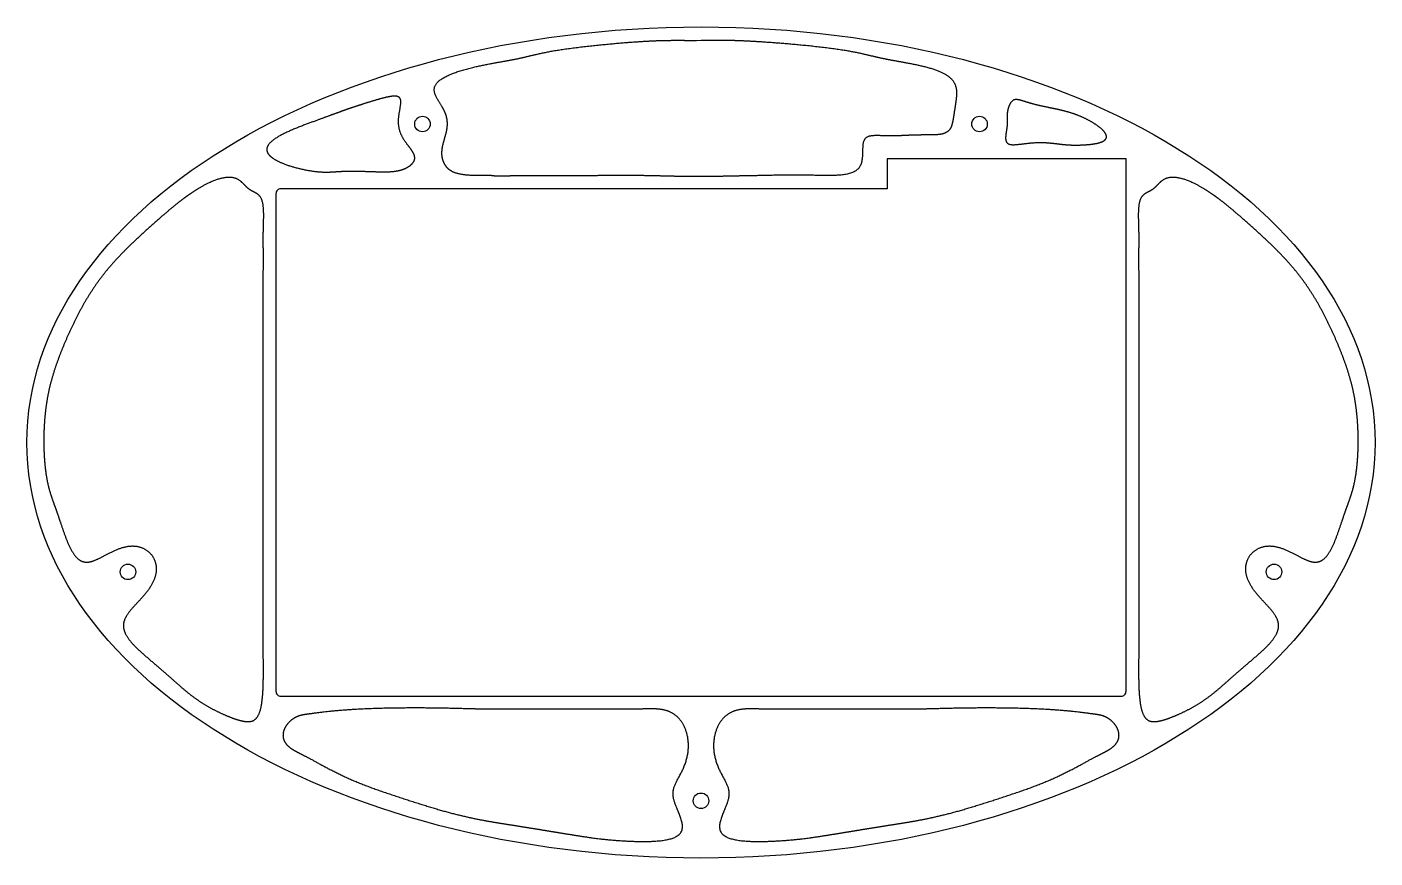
# Model space of a CAD drawing. Header units: inches. Extents: x -16.9 to 16.9, y -10.4 to 10.4.
import ezdxf

# ---------------------------------------------------------------- set-up
doc = ezdxf.new("R2010")
doc.units = ezdxf.units.IN
doc.layers.get('0').update_dxf_attribs({"linetype": 'CONTINUOUS'})

msp = doc.modelspace()

# ---------------------------------------------------------------- linework, layer by layer
for p, q in [((-0.113, 10.1), (0, 10.104)), ((0, 10.104), (0.117, 10.104)), ((0, 6.681), (0, 6.681))]:
    msp.add_line(p, q)
msp.add_lwpolyline([(10.682, 7.124), (4.682, 7.124), (4.682, 6.374), (-10.557, 6.374, 0.414214), (-10.682, 6.249), (-10.682, -6.249, 0.414214), (-10.557, -6.374), (10.557, -6.374, 0.414214), (10.682, -6.249)], format="xyb", close=True)
for centre in [(-7, 8), (7, 8), (-14.4, -3.25), (14.4, -3.25), (0, -9)]:
    msp.add_circle(centre, 0.195)
msp.add_ellipse((0, 0), major_axis=(16.938, 0), ratio=0.616218)
for points, knots in [([(0, 6.681), (-0.049, 6.681), (-0.148, 6.681), (-0.295, 6.681), (-0.489, 6.682), (-0.731, 6.687), (-0.979, 6.693), (-1.244, 6.7), (-1.554, 6.705), (-1.922, 6.706), (-2.304, 6.705), (-2.643, 6.702), (-2.9, 6.7), (-3.065, 6.7), (-3.224, 6.7), (-3.501, 6.699), (-3.846, 6.697), (-4.176, 6.697), (-4.418, 6.699), (-4.562, 6.702), (-4.798, 6.694), (-5.06, 6.686), (-5.229, 6.691), (-5.267, 6.711), (-5.435, 6.707), (-5.731, 6.7), (-6.066, 6.723), (-6.311, 6.809), (-6.434, 6.951), (-6.504, 7.11), (-6.522, 7.282), (-6.495, 7.464), (-6.434, 7.658), (-6.377, 7.859), (-6.359, 8.062), (-6.405, 8.26), (-6.51, 8.449), (-6.632, 8.629), (-6.717, 8.798), (-6.714, 8.956), (-6.592, 9.103), (-6.356, 9.235), (-6.03, 9.35), (-5.653, 9.446), (-5.268, 9.522), (-4.912, 9.583), (-4.617, 9.638), (-4.371, 9.693), (-4.142, 9.75), (-3.887, 9.808), (-3.575, 9.864), (-3.191, 9.916), (-2.78, 9.963), (-2.376, 10.004), (-1.997, 10.039), (-1.653, 10.065), (-1.346, 10.085), (-1.072, 10.097), (-0.824, 10.102), (-0.597, 10.103), (-0.411, 10.102), (-0.275, 10.101), (-0.181, 10.1), (-0.128, 10.1), (-0.113, 10.1)], [0, 0, 0, 0, 0, 0, 0.0166667, 0.0333333, 0.05, 0.0666667, 0.0833333, 0.1, 0.1166667, 0.1333333, 0.15, 0.1666667, 0.1833333, 0.2, 0.2166667, 0.2333333, 0.25, 0.2666667, 0.2833333, 0.3, 0.3166667, 0.3333333, 0.35, 0.3666667, 0.3833333, 0.4, 0.4166667, 0.4333333, 0.45, 0.4666667, 0.4833333, 0.5, 0.5166667, 0.5333333, 0.55, 0.5666667, 0.5833333, 0.6, 0.6166667, 0.6333333, 0.65, 0.6666667, 0.6833333, 0.7, 0.7166667, 0.7333333, 0.75, 0.7666667, 0.7833333, 0.8, 0.8166667, 0.8333333, 0.85, 0.8666667, 0.8833333, 0.9, 0.9166667, 0.9333333, 0.95, 0.9666667, 0.9833333, 0.9899793, 0.9899793, 0.9899793, 0.9899793, 0.9899793, 0.9899793]), ([(0.117, 10.104), (0.151, 10.105), (0.22, 10.107), (0.327, 10.109), (0.476, 10.109), (0.677, 10.107), (0.897, 10.101), (1.145, 10.091), (1.427, 10.075), (1.748, 10.054), (2.109, 10.026), (2.505, 9.991), (2.921, 9.948), (3.335, 9.898), (3.698, 9.843), (3.99, 9.785), (4.234, 9.726), (4.469, 9.67), (4.733, 9.615), (5.05, 9.56), (5.394, 9.498), (5.722, 9.423), (6.007, 9.329), (6.225, 9.212), (6.364, 9.071), (6.425, 8.907), (6.428, 8.722), (6.399, 8.523), (6.366, 8.319), (6.339, 8.122), (6.307, 7.953), (6.244, 7.826), (6.124, 7.752), (5.947, 7.725), (5.727, 7.723), (5.489, 7.726), (5.25, 7.719), (5.014, 7.704), (4.769, 7.698), (4.513, 7.707), (4.26, 7.719), (4.078, 7.66), (4.052, 7.434), (4.072, 7.128), (4.009, 6.856), (3.752, 6.728), (3.384, 6.701), (3.004, 6.705), (2.636, 6.717), (2.289, 6.721), (1.948, 6.715), (1.604, 6.706), (1.252, 6.699), (0.933, 6.694), (0.672, 6.688), (0.45, 6.684), (0.282, 6.681), (0.146, 6.681), (0.05, 6.681), (0, 6.681)], [-1, -1, -1, -1, -1, -1, -0.9818182, -0.9636364, -0.9454545, -0.9272727, -0.9090909, -0.8909091, -0.8727273, -0.8545455, -0.8363636, -0.8181818, -0.8, -0.7818182, -0.7636364, -0.7454545, -0.7272727, -0.7090909, -0.6909091, -0.6727273, -0.6545455, -0.6363636, -0.6181818, -0.6, -0.5818182, -0.5636364, -0.5454545, -0.5272727, -0.5090909, -0.4909091, -0.4727273, -0.4545455, -0.4363636, -0.4181818, -0.4, -0.3818182, -0.3636364, -0.3454545, -0.3272727, -0.3090909, -0.2909091, -0.2727273, -0.2545455, -0.2363636, -0.2181818, -0.2, -0.1818182, -0.1636364, -0.1454545, -0.1272727, -0.1090909, -0.0909091, -0.0727273, -0.0545455, -0.0363636, -0.0181818, -0.0000036, -0.0000036, -0.0000036, -0.0000036, -0.0000036, -0.0000036])]:
    msp.add_open_spline(points, degree=5, knots=knots)
for points in [[(-7.7, 8.7), (-7.665, 8.7), (-7.604, 8.693), (-7.541, 8.657), (-7.528, 8.547), (-7.575, 8.333), (-7.616, 8.086), (-7.592, 7.849), (-7.5, 7.641), (-7.37, 7.466), (-7.248, 7.32), (-7.179, 7.192), (-7.19, 7.078), (-7.27, 6.977), (-7.392, 6.895), (-7.534, 6.839), (-7.696, 6.807), (-7.89, 6.796), (-8.128, 6.8), (-8.409, 6.811), (-8.703, 6.819), (-8.948, 6.817), (-9.142, 6.806), (-9.304, 6.793), (-9.47, 6.789), (-9.67, 6.802), (-9.918, 6.839), (-10.197, 6.903), (-10.476, 6.99), (-10.717, 7.099), (-10.88, 7.223), (-10.939, 7.356), (-10.884, 7.493), (-10.727, 7.628), (-10.494, 7.757), (-10.22, 7.878), (-9.936, 7.988), (-9.671, 8.085), (-9.437, 8.17), (-9.236, 8.244), (-9.061, 8.308), (-8.9, 8.366), (-8.738, 8.421), (-8.562, 8.479), (-8.362, 8.543), (-8.136, 8.613), (-7.947, 8.665), (-7.812, 8.693), (-7.735, 8.7), (-7.7, 8.7)], [(7.923, 8.614), (7.943, 8.614), (7.985, 8.609), (8.054, 8.591), (8.159, 8.557), (8.311, 8.51), (8.477, 8.467), (8.652, 8.43), (8.829, 8.395), (9.004, 8.358), (9.176, 8.316), (9.345, 8.266), (9.512, 8.205), (9.676, 8.131), (9.833, 8.046), (9.978, 7.952), (10.098, 7.853), (10.178, 7.757), (10.204, 7.669), (10.167, 7.597), (10.07, 7.543), (9.928, 7.506), (9.761, 7.484), (9.592, 7.473), (9.436, 7.47), (9.303, 7.471), (9.184, 7.478), (9.064, 7.49), (8.926, 7.508), (8.757, 7.528), (8.556, 7.541), (8.343, 7.533), (8.135, 7.509), (7.951, 7.483), (7.804, 7.473), (7.706, 7.495), (7.657, 7.559), (7.649, 7.659), (7.665, 7.776), (7.686, 7.891), (7.696, 7.99), (7.694, 8.075), (7.688, 8.163), (7.691, 8.269), (7.714, 8.396), (7.761, 8.518), (7.816, 8.586), (7.866, 8.609), (7.903, 8.614), (7.923, 8.614)], [(-12.9, 6.2), (-12.84, 6.242), (-12.718, 6.326), (-12.526, 6.446), (-12.252, 6.588), (-11.931, 6.682), (-11.673, 6.663), (-11.509, 6.525), (-11.391, 6.367), (-11.246, 6.295), (-11.109, 6.236), (-11.018, 6.108), (-10.985, 5.882), (-10.988, 5.591), (-11.001, 5.284), (-11.001, 5.014), (-10.996, 4.792), (-10.996, 4.589), (-10.998, 4.363), (-11, 4.079), (-11.001, 3.745), (-11.002, 3.411), (-11.002, 3.081), (-11.002, 2.751), (-11.001, 2.401), (-11.001, 2.017), (-11, 1.589), (-10.999, 1.129), (-10.999, 0.662), (-10.999, 0.216), (-10.999, -0.185), (-11, -0.525), (-11, -0.807), (-11, -1.049), (-11, -1.317), (-11, -1.642), (-11, -2.008), (-11, -2.386), (-11, -2.741), (-11, -3.048), (-11, -3.329), (-11, -3.594), (-11, -3.83), (-11, -4.032), (-11, -4.216), (-10.999, -4.44), (-10.999, -4.687), (-11, -4.938), (-11.001, -5.175), (-10.998, -5.453), (-10.995, -5.785), (-10.999, -6.144), (-11.02, -6.487), (-11.07, -6.765), (-11.158, -6.945), (-11.288, -7.022), (-11.46, -7.018), (-11.67, -6.962), (-11.906, -6.872), (-12.153, -6.76), (-12.398, -6.631), (-12.63, -6.486), (-12.847, -6.326), (-13.056, -6.151), (-13.267, -5.963), (-13.492, -5.763), (-13.735, -5.555), (-13.988, -5.341), (-14.228, -5.126), (-14.419, -4.913), (-14.527, -4.704), (-14.527, -4.5), (-14.418, -4.297), (-14.227, -4.087), (-14.005, -3.86), (-13.806, -3.611), (-13.682, -3.344), (-13.668, -3.073), (-13.767, -2.83), (-13.96, -2.654), (-14.215, -2.575), (-14.496, -2.607), (-14.778, -2.724), (-15.042, -2.873), (-15.279, -2.995), (-15.484, -3.032), (-15.658, -2.953), (-15.804, -2.764), (-15.927, -2.5), (-16.031, -2.207), (-16.123, -1.929), (-16.205, -1.691), (-16.28, -1.488), (-16.347, -1.299), (-16.405, -1.098), (-16.453, -0.864), (-16.488, -0.591), (-16.511, -0.285), (-16.519, 0.042), (-16.511, 0.374), (-16.488, 0.697), (-16.449, 1.004), (-16.395, 1.294), (-16.326, 1.571), (-16.244, 1.839), (-16.151, 2.105), (-16.046, 2.372), (-15.932, 2.642), (-15.809, 2.912), (-15.677, 3.18), (-15.537, 3.442), (-15.387, 3.696), (-15.227, 3.941), (-15.054, 4.178), (-14.866, 4.408), (-14.663, 4.635), (-14.445, 4.859), (-14.212, 5.084), (-13.967, 5.309), (-13.715, 5.535), (-13.457, 5.761), (-13.242, 5.941), (-13.076, 6.072), (-12.96, 6.158), (-12.9, 6.2)], [(12.9, 6.2), (12.96, 6.158), (13.076, 6.072), (13.242, 5.941), (13.457, 5.761), (13.715, 5.535), (13.967, 5.309), (14.212, 5.084), (14.445, 4.859), (14.663, 4.635), (14.866, 4.408), (15.054, 4.178), (15.227, 3.941), (15.387, 3.696), (15.537, 3.442), (15.677, 3.18), (15.809, 2.912), (15.932, 2.642), (16.046, 2.372), (16.151, 2.105), (16.244, 1.839), (16.326, 1.571), (16.395, 1.294), (16.449, 1.004), (16.488, 0.697), (16.511, 0.374), (16.519, 0.042), (16.511, -0.285), (16.488, -0.591), (16.453, -0.864), (16.405, -1.098), (16.347, -1.299), (16.28, -1.488), (16.205, -1.691), (16.123, -1.929), (16.031, -2.207), (15.927, -2.5), (15.804, -2.764), (15.658, -2.953), (15.484, -3.032), (15.279, -2.995), (15.042, -2.873), (14.778, -2.724), (14.496, -2.607), (14.215, -2.575), (13.96, -2.654), (13.767, -2.83), (13.668, -3.073), (13.682, -3.344), (13.806, -3.611), (14.005, -3.86), (14.227, -4.087), (14.418, -4.297), (14.527, -4.5), (14.527, -4.704), (14.419, -4.913), (14.228, -5.126), (13.988, -5.341), (13.735, -5.555), (13.492, -5.763), (13.267, -5.963), (13.056, -6.151), (12.847, -6.326), (12.63, -6.486), (12.398, -6.631), (12.153, -6.76), (11.906, -6.872), (11.67, -6.962), (11.46, -7.018), (11.288, -7.022), (11.158, -6.945), (11.07, -6.765), (11.02, -6.487), (10.999, -6.144), (10.995, -5.785), (10.998, -5.453), (11.001, -5.175), (11, -4.938), (10.999, -4.687), (10.999, -4.44), (11, -4.216), (11, -4.032), (11, -3.83), (11, -3.594), (11, -3.329), (11, -3.048), (11, -2.741), (11, -2.386), (11, -2.008), (11, -1.642), (11, -1.317), (11, -1.049), (11, -0.807), (11, -0.525), (10.999, -0.185), (10.999, 0.216), (10.999, 0.662), (10.999, 1.129), (11, 1.589), (11.001, 2.017), (11.001, 2.401), (11.002, 2.751), (11.002, 3.081), (11.002, 3.411), (11.001, 3.745), (11, 4.079), (10.998, 4.363), (10.996, 4.589), (10.996, 4.792), (11.001, 5.014), (11.001, 5.284), (10.988, 5.591), (10.985, 5.882), (11.018, 6.108), (11.109, 6.236), (11.246, 6.295), (11.391, 6.367), (11.509, 6.525), (11.673, 6.663), (11.931, 6.682), (12.252, 6.588), (12.526, 6.446), (12.718, 6.326), (12.84, 6.242), (12.9, 6.2)], [(-10.069, -6.859), (-10.041, -6.851), (-9.987, -6.839), (-9.907, -6.828), (-9.773, -6.809), (-9.505, -6.772), (-9.082, -6.728), (-8.496, -6.689), (-7.779, -6.669), (-7.079, -6.666), (-6.52, -6.672), (-6.108, -6.682), (-5.804, -6.691), (-5.54, -6.698), (-5.257, -6.701), (-4.934, -6.7), (-4.635, -6.699), (-4.347, -6.699), (-4.032, -6.699), (-3.658, -6.7), (-3.218, -6.7), (-2.808, -6.7), (-2.474, -6.7), (-2.193, -6.701), (-1.932, -6.702), (-1.649, -6.702), (-1.353, -6.689), (-1.061, -6.684), (-0.787, -6.736), (-0.551, -6.89), (-0.374, -7.164), (-0.29, -7.527), (-0.323, -7.914), (-0.462, -8.269), (-0.659, -8.562), (-0.765, -8.839), (-0.601, -9.211), (-0.411, -9.601), (-0.457, -9.908), (-0.962, -10.034), (-1.672, -10.027), (-2.228, -9.991), (-2.596, -9.951), (-2.818, -9.919), (-3.008, -9.889), (-3.27, -9.848), (-3.592, -9.796), (-3.91, -9.744), (-4.218, -9.693), (-4.514, -9.645), (-4.812, -9.599), (-5.125, -9.55), (-5.461, -9.493), (-5.825, -9.42), (-6.217, -9.327), (-6.63, -9.213), (-7.057, -9.08), (-7.482, -8.943), (-7.895, -8.807), (-8.291, -8.67), (-8.667, -8.525), (-9.022, -8.367), (-9.35, -8.2), (-9.654, -8.034), (-9.908, -7.897), (-10.084, -7.808), (-10.165, -7.766), (-10.316, -7.688), (-10.513, -7.518), (-10.534, -7.266), (-10.391, -7.038), (-10.249, -6.93), (-10.155, -6.886), (-10.097, -6.867), (-10.069, -6.859)], [(10.069, -6.859), (10.097, -6.867), (10.155, -6.886), (10.249, -6.93), (10.391, -7.038), (10.534, -7.266), (10.513, -7.518), (10.316, -7.688), (10.165, -7.766), (10.084, -7.808), (9.908, -7.897), (9.654, -8.034), (9.35, -8.2), (9.022, -8.367), (8.667, -8.525), (8.291, -8.67), (7.895, -8.807), (7.482, -8.943), (7.057, -9.08), (6.63, -9.213), (6.217, -9.327), (5.825, -9.42), (5.461, -9.493), (5.125, -9.55), (4.812, -9.599), (4.514, -9.645), (4.218, -9.693), (3.91, -9.744), (3.592, -9.796), (3.27, -9.848), (3.008, -9.889), (2.818, -9.919), (2.596, -9.951), (2.228, -9.991), (1.672, -10.027), (0.962, -10.034), (0.457, -9.908), (0.411, -9.601), (0.601, -9.211), (0.765, -8.839), (0.659, -8.562), (0.462, -8.269), (0.323, -7.914), (0.29, -7.527), (0.374, -7.164), (0.551, -6.89), (0.787, -6.736), (1.061, -6.684), (1.353, -6.689), (1.649, -6.702), (1.932, -6.702), (2.193, -6.701), (2.474, -6.7), (2.808, -6.7), (3.218, -6.7), (3.658, -6.7), (4.032, -6.699), (4.347, -6.699), (4.635, -6.699), (4.934, -6.7), (5.257, -6.701), (5.54, -6.698), (5.804, -6.691), (6.108, -6.682), (6.52, -6.672), (7.079, -6.666), (7.779, -6.669), (8.496, -6.689), (9.082, -6.728), (9.505, -6.772), (9.773, -6.809), (9.907, -6.828), (9.987, -6.839), (10.041, -6.851), (10.069, -6.859)]]:
    msp.add_open_spline(points, degree=5)

doc.saveas('drawing.dxf')
